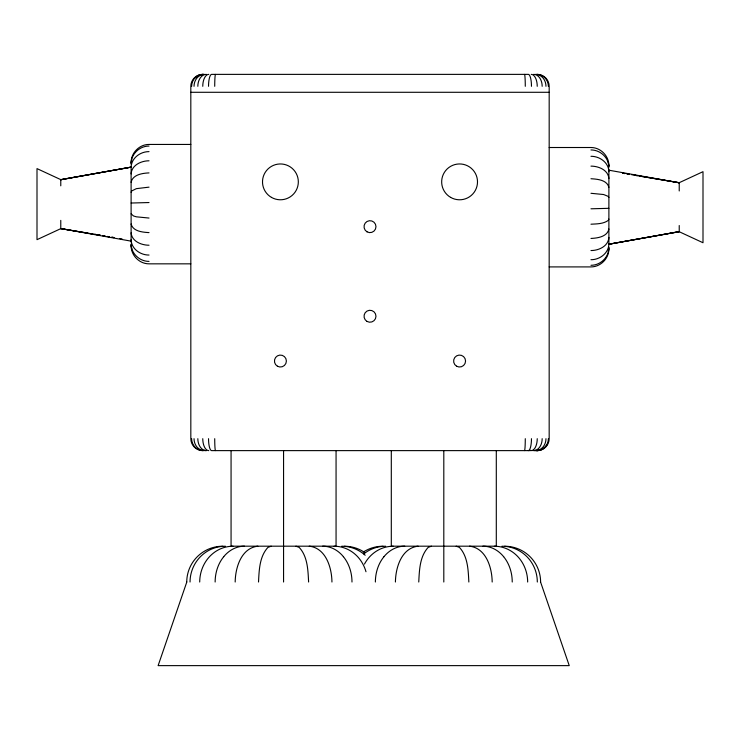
<?xml version="1.0" encoding="UTF-8"?>
<svg xmlns="http://www.w3.org/2000/svg" width="740" height="740" viewBox="0 0 740 740"><rect width="100%" height="100%" fill="white"/><g stroke="black" fill="none" stroke-linecap="round" stroke-linejoin="round"><path stroke-width="1.11" d="M258.519 582.019C259.148 570.207 259.435 556.591 267.917 547.406L271.201 546.185M418.757 582.019C419.395 570.207 419.673 556.591 428.155 547.406L431.439 546.185M235.181 582.019C235.348 567.663 241.212 548.053 257.871 546.185M395.419 582.019C395.586 567.663 401.459 548.053 418.109 546.185M131.11 162.504C131.036 152.884 139.379 144.383 149.027 144.439L190.828 144.439M608.89 248.844C608.965 258.464 600.621 266.964 590.973 266.909L549.173 266.909M131.11 163.633C131.063 154.096 139.564 145.983 149.027 146.058M608.89 247.715C608.937 257.252 600.436 265.364 590.973 265.29M131.11 164.206L131.72 159.72M608.28 251.628L608.89 247.142M131.11 167.527C131.211 158.268 140.202 151.524 149.027 151.635M608.89 243.821C608.789 253.08 599.798 259.823 590.973 259.712M131.11 173.909C131.628 165.168 141.238 160.756 149.027 160.802M608.89 237.438C608.373 246.179 598.762 250.592 590.973 250.546M131.11 182.355C132.645 174.612 142.422 173.188 149.027 172.91M608.89 228.984C607.355 236.735 597.578 238.16 590.973 238.437M186.794 582.019L158.12 665.63L569.245 665.63L540.57 582.019M131.11 192.289L131.72 190.957L136.354 188.654L149.027 187.146M608.89 219.059L608.28 220.391C603.35 223.97 596.819 223.887 590.973 224.202M94.803 234.303L100.474 235.265L60.773 228.651L37 239.668L37 168.609L60.773 179.626L131.11 167.129L131.11 241.148L60.773 228.567L87.995 233.156M631.581 174.696L679.227 182.697L703 171.68L703 242.739L679.227 231.722L608.89 244.219L608.89 170.2L679.227 182.78L639.527 176.083M131.11 203.028L149.027 202.547M608.89 208.319L590.973 208.8M60.773 179.737L131.11 167.129L60.773 179.709M190.828 92.287L549.173 92.287M549.173 147.51L590.973 147.51C600.621 147.454 608.965 155.964 608.89 165.575M190.828 263.838L149.027 263.838C139.379 263.893 131.036 255.383 131.11 245.773M590.973 193.297L603.646 194.528L608.28 196.415L608.89 197.506M149.027 218.05L136.354 216.82L133.505 215.951L131.11 213.842M590.973 178.738C597.365 179.108 607.031 179.913 608.89 187.35M149.027 232.61C142.635 232.24 132.969 231.435 131.11 223.998M590.973 166.121C598.521 166.112 608.234 169.96 608.89 178.553M149.027 245.227C141.479 245.236 131.766 241.388 131.11 232.795M590.973 156.297C599.613 156.186 608.743 162.523 608.89 171.708M149.027 255.05C140.387 255.161 131.258 248.816 131.11 239.64M590.973 149.952C600.344 149.869 608.918 157.787 608.89 167.277M149.027 261.396C139.656 261.479 131.082 253.561 131.11 244.071M627.048 173.937L629.315 174.316L627.048 173.965M105.015 236.079L102.749 235.699L105.015 236.032M111.823 237.225L114.09 237.605L111.823 237.189M119.76 238.558L122.035 238.937M634.985 175.306L637.251 175.695M90.261 233.535L92.537 233.923M469.502 546.185C486.152 548.053 492.017 567.663 492.183 582.019M309.255 546.185C325.914 548.053 331.779 567.663 331.946 582.019M456.173 546.185L459.447 547.406C467.93 556.591 468.217 570.207 468.846 582.019M295.926 546.185L299.21 547.406C307.692 556.591 307.979 570.207 308.608 582.019M608.585 168.544L608.89 170.598M131.11 240.75L131.415 242.803M608.28 162.153L608.89 166.704M131.11 244.644L131.72 249.195M679.227 182.697L679.227 190.966M679.227 225.515L679.227 231.722M496.299 450.623L496.299 546.185L391.303 546.185L391.303 450.623M443.806 450.623L443.806 582.019M336.062 450.623L336.062 546.185L231.065 546.185L231.065 450.623M283.568 450.623L283.568 582.019M60.773 179.626L60.773 185.833M60.773 220.381L60.773 228.651M334.064 546.24A35.936 33.208 -90 0 1 365.986 571.743M364.459 564.093A35.936 33.208 -90 0 1 393.301 546.24M363.766 553.909A35.918 35.279 -90 0 1 385.688 546.231M375.374 582.019A35.696 29.008 -90 0 1 383.977 556.684M343.388 556.684A35.696 29.008 90 0 1 351.99 582.019M186.748 582.019A35.909 35.909 0 0 1 222.786 546.231M190.041 582.019A35.918 35.279 -90 0 1 225.45 546.231M215.137 582.019A35.696 29.008 90 0 1 223.739 556.684M199.708 582.019A35.936 33.208 -90 0 1 233.063 546.24M344.341 546.231A35.909 35.909 0 0 1 364.977 552.66M341.677 546.231A35.918 35.279 -90 0 1 350.825 547.424A35.918 35.279 -90 0 1 365.19 555.259M223.73 556.674A36.251 29.461 -90 0 1 244.478 546.185M504.578 546.231A35.909 35.909 0 0 1 540.616 582.019M503.635 556.684A35.696 29.008 -90 0 1 512.237 582.019M494.302 546.24A35.936 33.208 -90 0 1 527.666 582.019M501.914 546.231A35.918 35.279 -90 0 1 511.062 547.424A35.918 35.279 -90 0 1 537.323 582.019M363.266 552.077A35.909 35.909 0 0 1 383.024 546.231M383.968 556.674A36.251 29.461 -90 0 1 404.725 546.185M482.887 546.185A36.251 29.461 -90 0 1 503.635 556.674M322.649 546.185A36.251 29.461 -90 0 1 343.397 556.674M191.642 86.312A11.896 11.489 -90 0 1 195.055 77.867A12.099 11.692 -90 0 1 203.278 74.37A12.099 11.692 90 0 0 195.055 77.867M548.359 86.312A11.896 11.489 -90 0 0 544.945 77.867A12.099 11.692 -90 0 0 536.722 74.37M545.972 86.312A11.896 10.305 -90 0 0 542.91 77.867A12.099 10.48 -90 0 0 535.538 74.37M202.779 74.379A11.96 11.933 -90 0 0 190.818 86.312L190.828 438.681A11.96 11.933 -90 0 0 202.779 450.623M542.17 86.312A11.896 8.408 -90 0 0 539.673 77.867A12.099 8.556 -90 0 0 533.651 74.37M537.221 74.379A11.96 11.933 -90 0 1 549.182 86.312L549.173 438.681A11.96 11.933 -90 0 1 537.221 450.623M537.231 86.312A11.896 5.948 -90 0 0 535.464 77.867A12.099 6.05 -90 0 0 531.2 74.37M531.468 86.312A11.896 3.08 90 0 0 530.552 77.867A12.099 3.136 90 0 0 528.341 74.37L211.659 74.37A12.099 3.136 90 0 0 209.448 77.867A11.896 3.08 -90 0 0 208.532 86.312M194.028 86.312A11.896 10.305 90 0 1 197.09 77.867A12.099 10.48 90 0 1 204.462 74.37M524.494 74.379A11.96 0.786 -90 0 1 525.28 86.312M197.83 86.312A11.896 8.408 90 0 1 200.327 77.867A12.099 8.556 90 0 1 206.349 74.37M214.72 86.312A11.96 0.786 90 0 1 215.506 74.379M208.8 74.37A12.099 6.05 90 0 0 204.536 77.867A11.896 5.948 90 0 0 202.769 86.312M201.761 74.777A12.099 10.48 -90 0 1 203.556 74.416M545.972 438.681A11.896 10.305 -90 0 1 542.91 447.127A12.099 10.48 -90 0 1 535.538 450.623M542.17 438.681A11.896 8.408 -90 0 1 539.673 447.127A12.099 8.556 -90 0 1 533.651 450.623M537.231 438.681A11.896 5.948 -90 0 1 535.464 447.127A12.099 6.05 90 0 1 531.2 450.623M531.468 438.681A11.896 3.08 -90 0 1 530.552 447.127A12.099 3.136 90 0 1 528.341 450.623M548.359 438.681A11.896 11.489 -90 0 1 544.945 447.127A12.099 11.692 -90 0 1 536.722 450.623M525.28 438.681A11.96 0.786 90 0 1 524.494 450.623M215.506 450.623A11.96 0.786 -90 0 1 214.72 438.681M203.278 450.623A12.099 11.692 -90 0 1 195.055 447.127A11.896 11.489 -90 0 1 191.642 438.681M204.462 450.623A12.099 10.48 90 0 1 197.081 447.127A11.896 10.305 90 0 1 194.028 438.681M204.138 450.216A12.099 8.556 90 0 0 206.349 450.623A12.099 8.556 -90 0 1 200.318 447.127A11.896 8.408 -90 0 1 197.83 438.681M208.8 450.623A12.099 6.05 -90 0 1 204.536 447.127A11.896 5.948 -90 0 1 202.769 438.681M530.673 450.216A11.96 0.786 -90 0 1 530.469 450.623L211.659 450.623A12.099 3.136 -90 0 1 209.448 447.127A11.896 3.08 -90 0 1 208.532 438.681M533.577 450.216A12.099 3.136 90 0 1 532.772 450.623M535.751 450.216A12.099 6.05 90 0 1 534.188 450.623M537.61 450.216A12.099 8.556 -90 0 1 535.399 450.623M540.746 449.504A12.099 10.48 -90 0 1 539.034 450.216M538.146 450.447A12.099 10.48 -90 0 1 536.334 450.623M536.926 450.623A12.099 11.692 -90 0 0 545.149 447.127A11.896 11.489 -90 0 0 546.999 444.657M679.227 231.638L608.89 244.219L679.227 231.611M624.773 173.549L622.507 173.169L624.773 173.576M109.548 236.846L107.282 236.458L109.548 236.809M450.623 197.386A17.917 17.917 0 0 0 477.504 181.874A17.917 17.917 0 0 0 450.623 166.352A17.917 17.917 0 0 0 450.623 197.386M367.012 231.833A5.976 5.976 0 0 0 375.976 226.662A5.976 5.976 0 0 0 367.012 221.491A5.976 5.976 0 0 0 367.012 231.833M271.46 197.386A17.917 17.917 0 0 0 298.331 181.874A17.917 17.917 0 0 0 271.46 166.352A17.917 17.917 0 0 0 271.46 197.386M277.426 366.217A5.976 5.976 0 0 0 286.389 361.046A5.976 5.976 0 0 0 277.426 355.866A5.976 5.976 0 0 0 277.426 366.217M367.012 321.419A5.976 5.976 0 0 0 375.976 316.248A5.976 5.976 0 0 0 367.012 311.078A5.976 5.976 0 0 0 367.012 321.419M456.599 366.217A5.976 5.976 0 0 0 465.562 361.046A5.976 5.976 0 0 0 456.599 355.866A5.976 5.976 0 0 0 456.599 366.217"/></g></svg>
